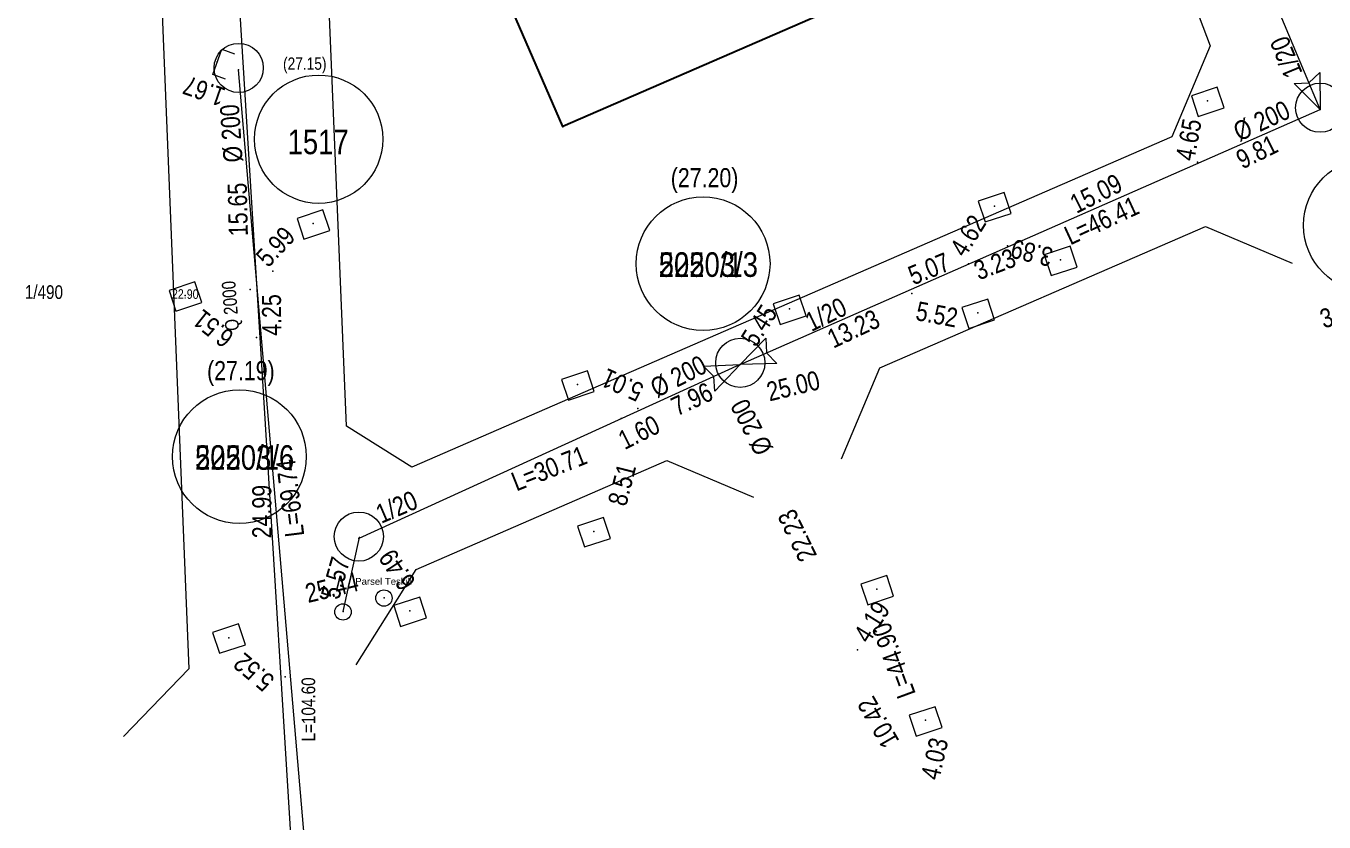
# Model space of a CAD drawing. Header units: centimetres. Extents: x 14449 to 53524, y -19051 to -10746.
# Drawn here: x 25889 to 26563, y -17994 to -17581 of the extents above; entities that cross this region are included whole.
import ezdxf

# ---------------------------------------------------------------- set-up
doc = ezdxf.new("R2010")
doc.units = ezdxf.units.CM
for name, color, linetype, lineweight in [('ADAKENARI', 18, 'Continuous', 0), ('BACA', 4, 'Continuous', 0), ('BACADAIRE', 3, 'Continuous', 0), ('BACANO', 91, 'Continuous', 0), ('HAT', 1, 'Continuous', 0), ('NOKTA', 7, 'Continuous', 0), ('PARSEL', 4, 'Continuous', 0), ('PARSEL_HAT', 4, 'Continuous', 0), ('PARSEL_SEMBOL', 33, 'Continuous', 0), ('PARSELMESAFE', 150, 'Continuous', 0), ('ZEMİN', 150, 'Continuous', 0), ('ÇA_ME_EĞ_', 2, 'Continuous', 0), ('ÇİFT_OBJE', 1, 'Continuous', 0)]:
    doc.layers.add(name, color=color, linetype=linetype, lineweight=lineweight)
doc.styles.get("Standard").update_dxf_attribs({"font": 'arial.ttf'})

# ---------------------------------------------------------------- blocks, each defined once
blk = doc.blocks.new('147')
at = {"layer": 'ÇİFT_OBJE'}
for p, q in [((-0.985, 0.985), (0, 0.985)), ((0, 0.985), (0, -0.985)), ((0, -0.985), (-0.985, -0.985))]:
    blk.add_line(p, q, dxfattribs=at)

msp = doc.modelspace()

# ---------------------------------------------------------------- linework, layer by layer
for p, q in [((26167.87, -17632.63), (26111.17, -17501.67)), ((26369.74, -17545.06), (26167.87, -17632.63))]:
    msp.add_line(p, q)
msp.add_point((26167.87, -17632.63))
at = {"layer": 'ADAKENARI'}
for p, q in [((26430.03, -17396.18), (26503.89, -17590.83)), ((25958.51, -17536.48), (25973.89, -17914.09)), ((26055.66, -17788.09), (26046.56, -17567.35)), ((26503.89, -17590.83), (26483.89, -17638.09)), ((26483.89, -17638.09), (26089.6, -17809.36)), ((26332.42, -17757.93), (26501.38, -17684.54)), ((26501.38, -17684.54), (26546.34, -17703.57)), ((26312.46, -17805.17), (26332.42, -17757.93)), ((26089.6, -17809.36), (26055.66, -17788.09)), ((26091.79, -17862.47), (26221.94, -17805.93)), ((26221.94, -17805.93), (26266.94, -17824.95)), ((26060.76, -17911.96), (26091.79, -17862.47)), ((25973.89, -17914.09), (25939.94, -17949.25))]:
    msp.add_line(p, q, dxfattribs=at)
at = {"layer": 'BACA'}
for centre in [(25999.78, -17602.3), (26560.9, -17622.95), (26560.9, -17622.95), (26260.02, -17755.27), (26260.02, -17755.27), (26062.12, -17845.46), (26062.12, -17845.46)]:
    msp.add_circle(centre, 12.75, dxfattribs=at)
for p in [(26560.84, -17623.84, 193.22), (26017.44, -17707.66), (26062.06, -17846.36, 192.54), (26062.39, -17845.87, 191.73), (26053.93, -17884.38, 191.75)]:
    msp.add_point(p, dxfattribs=at)
at = {"layer": 'BACADAIRE'}
for centre, radius in [((26041.26, -17639.26), 33.29), ((26041.26, -17639.26), 33.29), ((26041.26, -17639.26), 33.29), ((26041.26, -17639.26), 33.29), ((26586.9, -17683.91), 34.7), ((26240.74, -17703.87), 34.7), ((26240.74, -17703.87), 34.7), ((26000.14, -17803.97), 34.7), ((26000.14, -17803.97), 34.7)]:
    msp.add_circle(centre, radius, dxfattribs=at)
at = {"layer": 'HAT'}
for p, q in [((25986.77, -17354.53), (26032.05, -18086.04)), ((26560.84, -17623.84), (26458.07, -17378.83)), ((26560.84, -17623.84), (26458.07, -17378.83)), ((26041.88, -18095.33), (25999.72, -17603.2)), ((26555.06, -17610.07), (26560.63, -17604.73)), ((26555.06, -17610.07), (26560.63, -17604.73)), ((26560.63, -17604.73), (26560.84, -17623.84)), ((26560.63, -17604.73), (26560.84, -17623.84)), ((26547.36, -17610.3), (26555.06, -17610.07)), ((26547.36, -17610.3), (26555.06, -17610.07)), ((26560.84, -17623.84), (26547.36, -17610.3)), ((26560.84, -17623.84), (26547.36, -17610.3)), ((26259.96, -17756.16), (26560.84, -17623.84)), ((26259.96, -17756.16), (26560.84, -17623.84)), ((26259.96, -17756.16), (26273.27, -17742.45)), ((26259.96, -17756.16), (26273.27, -17742.45)), ((26273.27, -17742.45), (26273.64, -17750.15)), ((26273.27, -17742.45), (26273.64, -17750.15)), ((26273.64, -17750.15), (26279.06, -17755.62)), ((26273.64, -17750.15), (26279.06, -17755.62)), ((26259.96, -17756.16), (26062.06, -17846.36)), ((26259.96, -17756.16), (26062.06, -17846.36)), ((26240.87, -17756.96), (26259.96, -17756.16)), ((26240.87, -17756.96), (26259.96, -17756.16)), ((26246.37, -17762.36), (26240.87, -17756.96)), ((26246.37, -17762.36), (26240.87, -17756.96)), ((26259.96, -17756.16), (26246.83, -17770.05)), ((26259.96, -17756.16), (26246.83, -17770.05)), ((26279.06, -17755.62), (26259.96, -17756.16)), ((26279.06, -17755.62), (26259.96, -17756.16)), ((26246.83, -17770.05), (26246.37, -17762.36)), ((26246.83, -17770.05), (26246.37, -17762.36))]:
    msp.add_line(p, q, dxfattribs=at)
for p in [(25999.72, -17603.2, 191.99), (26560.84, -17623.84, 193.22), (26560.84, -17623.84, 193.22), (26560.84, -17623.84, 193.22), (26560.84, -17623.84, 193.22), (26259.96, -17756.16, 192.63), (26259.96, -17756.16, 192.63), (26259.96, -17756.16, 192.63), (26259.96, -17756.16, 192.63), (26062.06, -17846.36, 192.54), (26062.06, -17846.36, 192.54)]:
    msp.add_point(p, dxfattribs=at)
at = {"layer": 'NOKTA'}
for p in [(26497.29, -17651.2, 192.46), (26398.67, -17694.63, 192.05), (26378.43, -17703.89, 191.88), (26349.04, -17719.33, 191.46)]:
    msp.add_point(p, dxfattribs=at)
at = {"layer": 'PARSEL'}
for p in [(26502.46, -17619.35, 193.23), (26391.85, -17674.07, 191.9), (26426.08, -17701.91, 193.01), (26383.34, -17729.31, 191.96), (26075.18, -17877.23, 191.08), (26088.61, -17883.93, 189.79)]:
    msp.add_point(p, dxfattribs=at)
at = {"layer": 'PARSEL_HAT'}
msp.add_line((26053.93, -17884.38, 191.75), (26062.39, -17845.87, 191.73), dxfattribs=at)
at = {"layer": 'PARSEL_SEMBOL'}
for points in [[(26497.66, -17627.46), (26511.1, -17623), (26507.53, -17612.25), (26494.09, -17616.71), (26497.66, -17627.46)], [(26497.66, -17627.46), (26511.1, -17623), (26507.53, -17612.25), (26494.09, -17616.71), (26497.66, -17627.46)], [(26387.05, -17682.21), (26400.5, -17677.75), (26396.93, -17666.99), (26383.48, -17671.46), (26387.05, -17682.21)], [(26387.05, -17682.21), (26400.5, -17677.75), (26396.93, -17666.99), (26383.48, -17671.46), (26387.05, -17682.21)], [(26033.63, -17691.1), (26047.07, -17686.64), (26043.5, -17675.88), (26030.06, -17680.34), (26033.63, -17691.1)], [(26421.28, -17710.05), (26434.73, -17705.59), (26431.16, -17694.84), (26417.71, -17699.3), (26421.28, -17710.05)], [(26421.28, -17710.05), (26434.73, -17705.59), (26431.16, -17694.84), (26417.71, -17699.3), (26421.28, -17710.05)], [(25967.21, -17728.44), (25980.65, -17723.98), (25977.08, -17713.23), (25963.64, -17717.69), (25967.21, -17728.44)], [(26280.68, -17735.39), (26294.12, -17730.93), (26290.55, -17720.18), (26277.11, -17724.64), (26280.68, -17735.39)], [(26280.68, -17735.39), (26294.12, -17730.93), (26290.55, -17720.18), (26277.11, -17724.64), (26280.68, -17735.39)], [(26378.54, -17737.41), (26391.98, -17732.95), (26388.41, -17722.2), (26374.97, -17726.66), (26378.54, -17737.41)], [(26378.54, -17737.41), (26391.98, -17732.95), (26388.41, -17722.2), (26374.97, -17726.66), (26378.54, -17737.41)], [(26170.83, -17774.66), (26184.27, -17770.2), (26180.7, -17759.44), (26167.26, -17763.9), (26170.83, -17774.66)], [(26170.83, -17774.66), (26184.27, -17770.2), (26180.7, -17759.44), (26167.26, -17763.9), (26170.83, -17774.66)], [(26179.19, -17850.82), (26192.63, -17846.36), (26189.06, -17835.6), (26175.62, -17840.06), (26179.19, -17850.82)], [(26179.19, -17850.82), (26192.63, -17846.36), (26189.06, -17835.6), (26175.62, -17840.06), (26179.19, -17850.82)], [(26326.13, -17880.89), (26339.57, -17876.43), (26336, -17865.68), (26322.56, -17870.14), (26326.13, -17880.89)], [(26326.13, -17880.89), (26339.57, -17876.43), (26336, -17865.68), (26322.56, -17870.14), (26326.13, -17880.89)], [(26083.81, -17892.03), (26097.26, -17887.57), (26093.69, -17876.81), (26080.24, -17881.27), (26083.81, -17892.03)], [(26083.81, -17892.03), (26097.26, -17887.57), (26093.69, -17876.81), (26080.24, -17881.27), (26083.81, -17892.03)], [(25989.82, -17906.02), (26003.26, -17901.56), (25999.69, -17890.8), (25986.25, -17895.27), (25989.82, -17906.02)], [(26351.24, -17948.93), (26364.69, -17944.47), (26361.12, -17933.72), (26347.67, -17938.18), (26351.24, -17948.93)], [(26351.24, -17948.93), (26364.69, -17944.47), (26361.12, -17933.72), (26347.67, -17938.18), (26351.24, -17948.93)]]:
    msp.add_lwpolyline(points, dxfattribs=at)
for centre in [(26075.15, -17877.37), (26053.9, -17884.52)]:
    msp.add_circle(centre, 4.25, dxfattribs=at)
at = {"layer": 'ÇİFT_OBJE'}
for p in [(25988.63, -17599.14, 192), (25999.72, -17603.2, 191.99), (26502.46, -17619.35, 193.23), (26560.84, -17623.84, 193.22), (26497.29, -17651.2, 192.46), (26391.85, -17674.07, 191.9), (26038.42, -17682.99, 191.58), (26398.67, -17694.63, 192.05), (26378.43, -17703.89, 191.88), (26426.08, -17701.91, 193.01), (26017.44, -17707.66), (26017.44, -17707.66), (26017.44, -17707.66), (26005.77, -17717.23, 192.55), (26349.04, -17719.33, 191.46), (25972, -17720.31, 191.81), (26285.47, -17727.31, 191.59), (26285.47, -17727.31, 191.59), (26383.34, -17729.31, 191.96), (26009.09, -17742.07, 192.35), (26259.96, -17756.16, 192.63), (26259.96, -17756.16, 192.63), (26175.63, -17766.52, 192.89), (26175.63, -17766.52, 192.89), (26206.83, -17778.92, 192.54), (26206.83, -17778.92, 192.54), (26198.3, -17784.13, 192.5), (26198.3, -17784.13, 192.5), (26062.06, -17846.36, 192.54), (26183.99, -17842.73, 190.14), (26183.99, -17842.73, 190.14), (26330.93, -17872.79, 191.63), (26330.93, -17872.79, 191.63), (26088.61, -17883.93, 189.79), (25994.62, -17897.93, 191.54), (26320.79, -17904.2, 191.32), (26320.79, -17904.2, 191.32), (26023.88, -17918.15, 191.41), (26356.04, -17940.78, 190.81), (26356.04, -17940.78, 190.81)]:
    msp.add_point(p, dxfattribs=at)

# ---------------------------------------------------------------- block references
at = {"layer": 'ÇİFT_OBJE', "xscale": 7.082354646154891, "yscale": 7.082354646154891, "zscale": 7.082354646154891, "rotation": 160.3909579503334}
msp.add_blockref('147', (25988.64, -17599.2, 192), dxfattribs=at)

# ---------------------------------------------------------------- texts
at = {"layer": 'BACANO', "width": 0.8}
for s, p in [('22503/3', (26217.7, -17710.69)), ('22503/6', (25977.1, -17810.79))]:
    msp.add_text(s, height=12.748, rotation=359.98847, dxfattribs=at).set_placement(p)
at = {"layer": 'PARSEL'}
msp.add_text('Parsel Teşkili', height=3.5412, rotation=359.98879, dxfattribs=at).set_placement((26060.25, -17870.47))
at = {"layer": 'PARSELMESAFE', "width": 0.8}
for s, rotation, p in [('1.67', 160.78897, (25993.64, -17613.19)), ('9.81', 26.28052, (26520.55, -17655.03)), ('15.09', 26.56826, (26434.42, -17678.06)), ('15.65', 91.3298, (26004.57, -17689.48)), ('4.62', 57.94129, (26376.62, -17701.04)), ('5.07', 22.4036, (26349.85, -17715.15)), ('3.23', 21.07135, (26383.8, -17712.58)), ('5.45', 57.94129, (26268.2, -17747.63)), ('5.01', 155.79462, (26210.67, -17766.74)), ('1.60', 26.51171, (26200.03, -17800.6)), ('5.57', 74.22843, (26051.77, -17878.6)), ('4.19', 57.94129, (26326.72, -17901.43)), ('5.52', 139.81116, (26019.06, -17919.01)), ('10.42', 120.04399, (26342.81, -17951.41))]:
    msp.add_text(s, height=9.915, rotation=rotation, dxfattribs=at).set_placement(p)
at = {"layer": 'ZEMİN', "width": 0.8}
msp.add_text('(27.19)', height=9.915, rotation=359.98847, dxfattribs=at).set_placement((25983.35, -17764.3))
at = {"layer": 'ÇA_ME_EĞ_', "width": 0.8}
for s, height, rotation, p in [('L=46.41', 9.915, 24.79608, (26431.25, -17694.42)), ('L=30.71', 9.915, 21.53086, (26143.86, -17822.08)), ('L=69.74', 9.915, 97.04087, (26033.86, -17844.96)), ('L=44.90', 9.915, 110.15656, (26351.21, -17927.02)), ('L=104.60', 7.082, 90.04067, (26039.5, -17951.73))]:
    msp.add_text(s, height=height, rotation=rotation, dxfattribs=at).set_placement(p)
at = {"layer": 'ÇİFT_OBJE', "width": 0.8}
for s, height, rotation, p in [('1/20', 9.915, 112.25823, (26551.92, -17604.85)), ('1/20', 9.915, 112.25823, (26551.92, -17604.85)), ('(27.15)', 6.374, 359.98847, (26022.77, -17603.24)), ('(27.15)', 6.374, 359.98847, (26022.77, -17603.24)), ('(27.15)', 6.374, 359.98847, (26022.77, -17603.24)), ('(27.15)', 6.374, 359.98847, (26022.77, -17603.24)), ('Ø 200', 9.915, 93.8836, (26001.89, -17651.01)), ('Ø 200', 9.915, 25.11756, (26518.95, -17640.59)), ('Ø 200', 9.915, 25.11756, (26518.95, -17640.59)), ('4.65', 9.915, 79.48226, (26495.52, -17651.02)), ('4.65', 9.915, 79.48226, (26495.52, -17651.02)), ('1517', 12.748, 359.98847, (26025.16, -17647.05)), ('1517', 12.748, 359.98847, (26025.16, -17647.05)), ('1517', 12.748, 359.98847, (26025.16, -17647.05)), ('1517', 12.748, 359.98847, (26025.16, -17647.05)), ('9.81', 9.915, 26.28052, (26520.55, -17655.03)), ('(27.20)', 9.915, 359.98847, (26223.94, -17664.19)), ('(27.20)', 9.915, 359.98847, (26223.94, -17664.19)), ('15.09', 9.915, 26.56826, (26434.42, -17678.06)), ('L=46.41', 9.915, 24.79608, (26431.25, -17694.42)), ('4.62', 9.915, 57.94129, (26376.62, -17701.04)), ('5.99', 9.915, 47.05574, (26015.13, -17706.28)), ('3.89', 9.915, 166.6826, (26422.95, -17695.92)), ('3.89', 9.915, 166.6826, (26422.95, -17695.92)), ('5020/1', 12.748, 359.98847, (26217.7, -17710.69)), ('5.07', 9.915, 22.4036, (26349.85, -17715.15)), ('3.23', 9.915, 21.07135, (26383.8, -17712.58)), ('1/490', 7.082, 359.6939, (25888.8, -17722.07)), ('1/490', 7.082, 359.6939, (25888.8, -17722.07)), ('1/490', 7.082, 359.6939, (25888.8, -17722.07)), ('1/490', 7.082, 359.6939, (25888.8, -17722.07)), ('22.90', 4.958, 359.6053, (25965.1, -17722.04)), ('22.90', 4.958, 359.6053, (25965.1, -17722.04)), ('22.90', 4.958, 359.6053, (25965.1, -17722.04)), ('22.90', 4.958, 359.6053, (25965.1, -17722.04)), ('Q 2000', 7.082, 94.57313, (26000.01, -17738.41)), ('Q 2000', 7.082, 94.57313, (26000.01, -17738.41)), ('Q 2000', 7.082, 94.57313, (26000.01, -17738.41)), ('Q 2000', 7.082, 94.57313, (26000.01, -17738.41)), ('4.25', 9.915, 90.56052, (26021.91, -17741.22)), ('5.45', 9.915, 57.94129, (26268.2, -17747.63)), ('1/20', 9.915, 26.05999, (26296.9, -17739.34)), ('1/20', 9.915, 26.05999, (26296.9, -17739.34)), ('5.52', 9.915, 349.31191, (26350.51, -17733.02)), ('5.52', 9.915, 349.31191, (26350.51, -17733.02)), ('3.06', 9.915, 17.33997, (26562.74, -17737.57)), ('6.51', 9.915, 141.60111, (25998.08, -17740.36)), ('13.23', 9.915, 25.20605, (26308.29, -17747.99)), ('13.23', 9.915, 25.20605, (26308.29, -17747.99)), ('Ø 200', 9.915, 27.24751, (26216.76, -17773.58)), ('Ø 200', 9.915, 27.24751, (26216.76, -17773.58)), ('(27.19)', 9.915, 359.98847, (25983.35, -17764.3)), ('5.01', 9.915, 155.79462, (26210.67, -17766.74)), ('25.00', 9.915, 13.69188, (26275.18, -17775.35)), ('7.96', 9.915, 25.03603, (26227.24, -17783.16)), ('7.96', 9.915, 25.03603, (26227.24, -17783.16)), ('Ø 200', 9.915, 117.35858, (26277.23, -17799.84)), ('Ø 200', 9.915, 117.35858, (26277.23, -17799.84)), ('1.60', 9.915, 26.51171, (26200.03, -17800.6)), ('5020/1', 12.748, 359.98847, (25977.1, -17810.79)), ('L=30.71', 9.915, 21.53086, (26143.86, -17822.08)), ('8.51', 9.915, 75.76016, (26200.77, -17830.18)), ('8.51', 9.915, 75.76016, (26200.77, -17830.18)), ('24.99', 9.915, 90.04752, (26016.74, -17846.34)), ('1/20', 9.915, 23.1323, (26073.76, -17838.85)), ('1/20', 9.915, 23.1323, (26073.76, -17838.85)), ('22.23', 9.915, 115.7125, (26300.01, -17855.3)), ('22.23', 9.915, 115.7125, (26300.01, -17855.3)), ('6.49', 9.915, 123.49734, (26092.08, -17868.98)), ('6.49', 9.915, 123.49734, (26092.08, -17868.98)), ('25.44', 9.915, 13.69188, (26035.78, -17879.94)), ('25.44', 9.915, 13.69188, (26035.78, -17879.94)), ('4.19', 9.915, 57.94129, (26326.72, -17901.43)), ('L=44.90', 9.915, 110.15656, (26351.21, -17927.02)), ('L=104.60', 7.082, 90.04067, (26039.5, -17951.73)), ('L=104.60', 7.082, 90.04067, (26039.5, -17951.73)), ('L=104.60', 7.082, 90.04067, (26039.5, -17951.73)), ('10.42', 9.915, 120.04399, (26342.81, -17951.41)), ('4.03', 9.915, 77.03478, (26363.19, -17972.3)), ('4.03', 9.915, 77.03478, (26363.19, -17972.3))]:
    msp.add_text(s, height=height, rotation=rotation, dxfattribs=at).set_placement(p)

doc.saveas('drawing.dxf')
